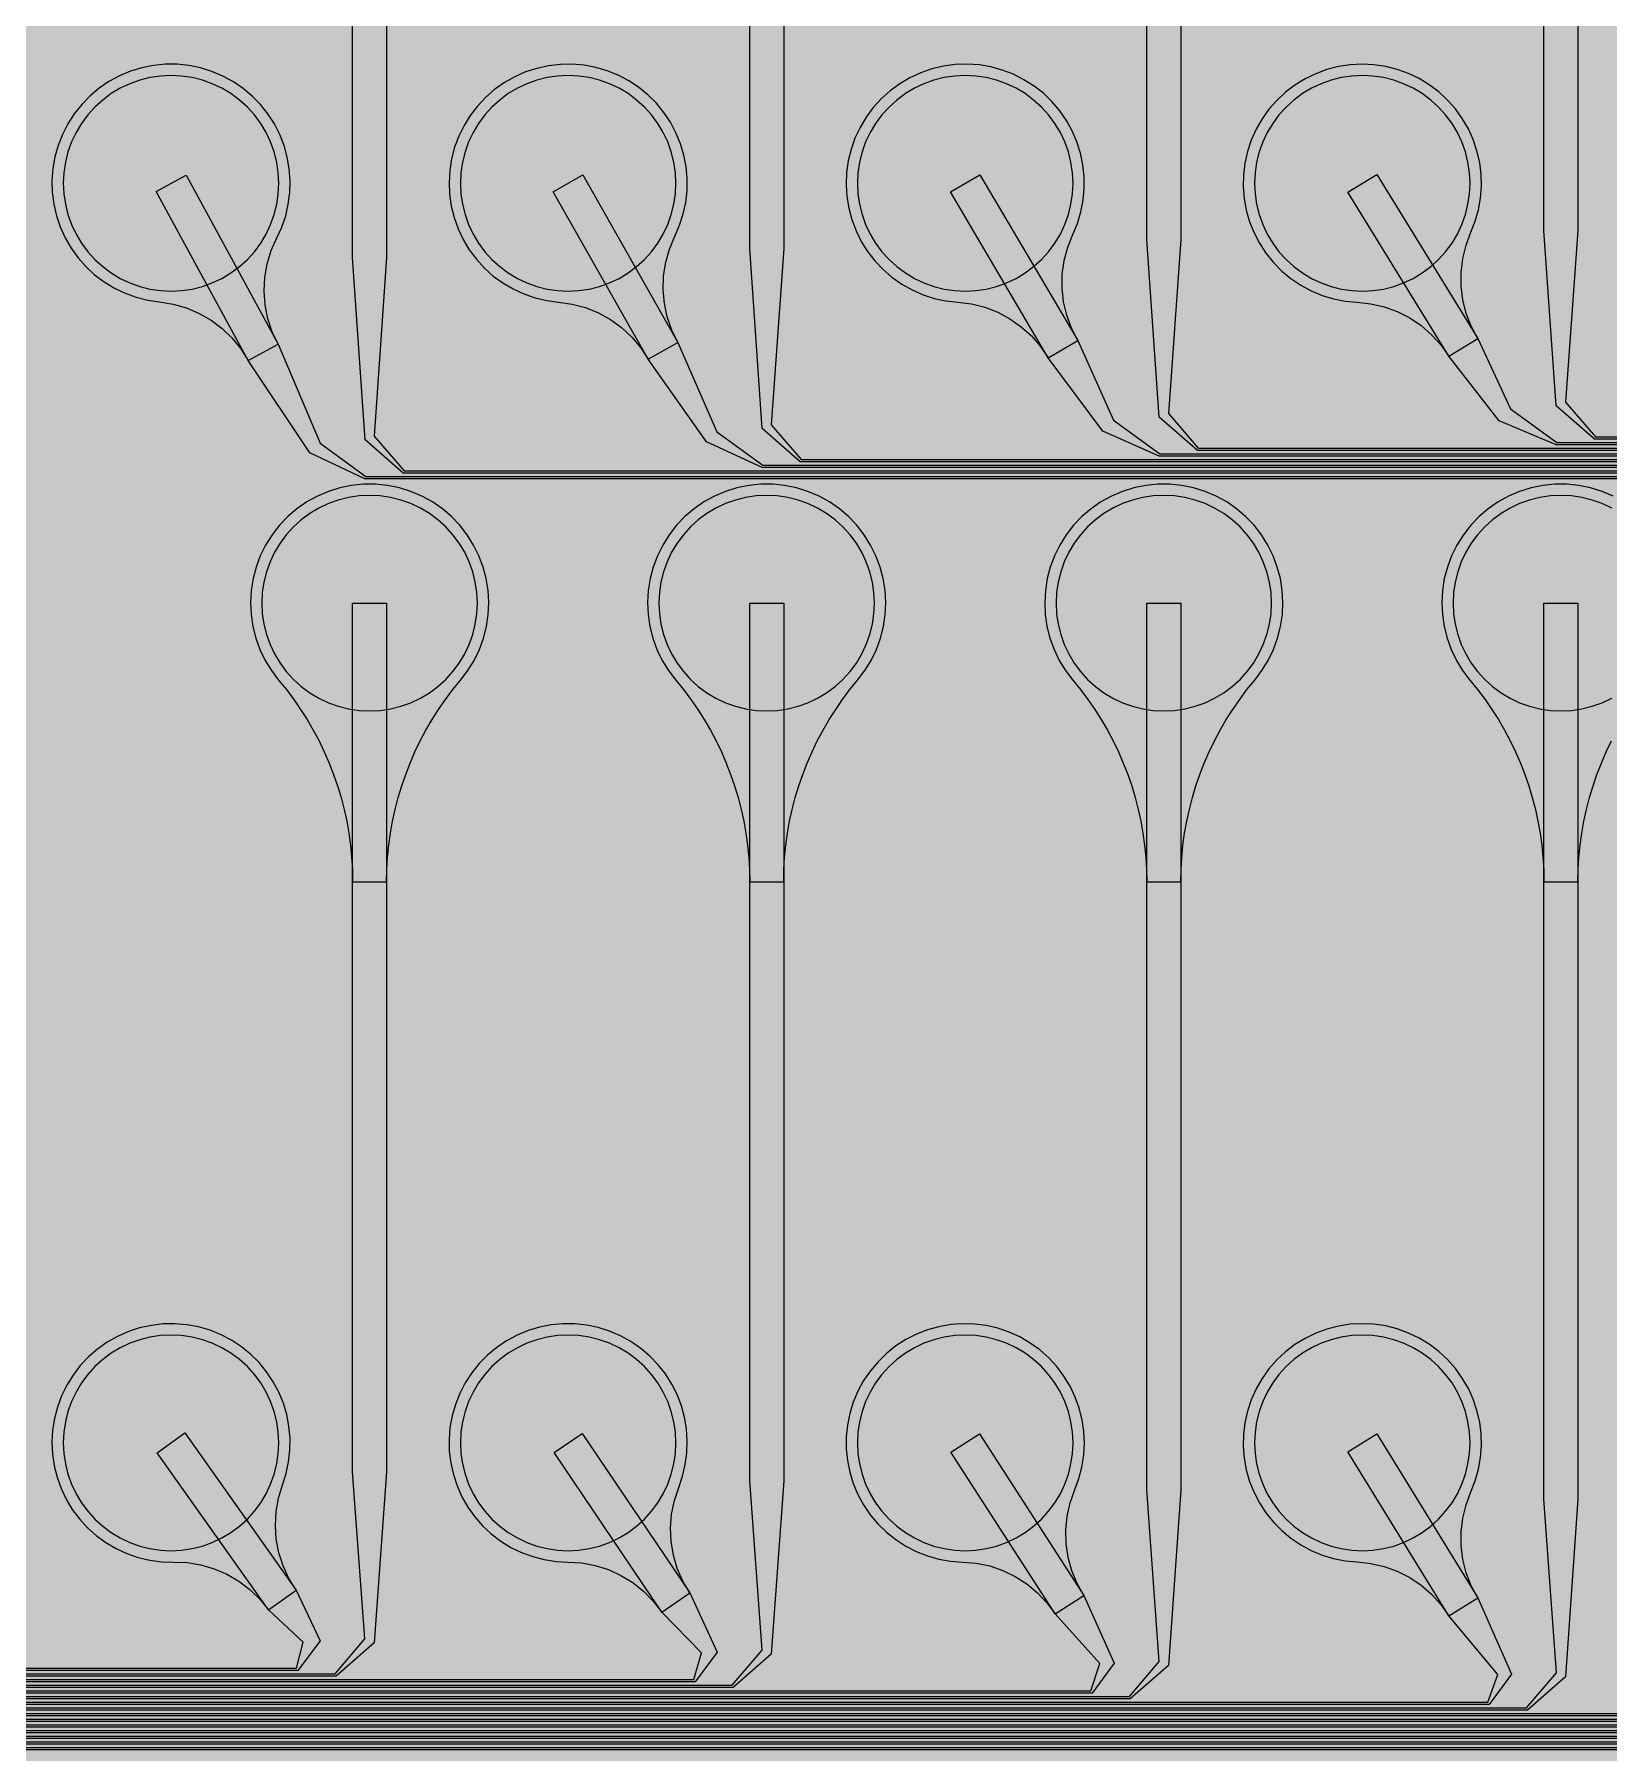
# Model space of a CAD drawing. Header units: metres. Extents: x -7220 to 10980, y -29667 to 1833.
# Drawn here: x 3447 to 4835, y -19165 to -17651 of the extents above; entities that cross this region are included whole.
import ezdxf

# ---------------------------------------------------------------- set-up
doc = ezdxf.new("R2010")
doc.units = ezdxf.units.M
for name, color, linetype in [('Metal1', 4, 'CONTINUOUS'), ('Polyimide', 7, 'CONTINUOUS'), ('Polyimide_Negative', 5, 'CONTINUOUS')]:
    doc.layers.add(name, color=color, linetype=linetype)

msp = doc.modelspace()

# ---------------------------------------------------------------- hatches: boundary and pattern name
at = {"layer": 'Polyimide'}
msp.add_hatch(color=7, dxfattribs=at).paths.add_polyline_path([(4099.4, -13861.6), (4142.6, -14152.8), (4214.2, -14438.4), (4313.4, -14715.5), (4439.2, -14981.7), (4590.6, -15234.2), (4766, -15470.7), (4963.7, -15688.8), (5181.8, -15886.5), (5418.3, -16061.9), (5670.8, -16213.3), (5936.9, -16339.1), (6214.1, -16438.3), (6499.7, -16509.9), (6790.9, -16553.1), (7085, -16567.5), (9980.4, -16567.5), (10058.8, -16571.4), (10136.4, -16582.9), (10212.6, -16601.9), (10286.5, -16628.4), (10357.5, -16662), (10424.8, -16702.3), (10487.9, -16749.1), (10546.1, -16801.8), (10598.8, -16860), (10645.6, -16923), (10685.9, -16990.4), (10719.5, -17061.4), (10745.9, -17135.3), (10765, -17211.4), (10776.5, -17289.1), (10780.4, -17367.5), (10780.4, -21957.3), (10741.6, -22012.9), (10706, -22070.6), (10673.6, -22130.1), (10644.5, -22191.4), (10618.9, -22254.2), (10596.8, -22318.2), (10578.3, -22383.5), (10563.4, -22449.6), (10552.2, -22516.5), (10544.7, -22583.8), (10541, -22651.5), (10541, -22719.3), (10544.7, -22787), (10552.2, -22854.4), (10563.4, -22921.2), (10578.3, -22987.4), (10596.8, -23052.6), (10618.9, -23116.7), (10644.5, -23179.5), (10673.6, -23240.7), (10706, -23300.3), (10741.6, -23357.9), (10780.4, -23413.5), (10780.4, -28667.5), (10776.5, -28745.9), (10765, -28823.6), (10745.9, -28899.7), (10719.5, -28973.6), (10685.9, -29044.6), (10645.6, -29112), (10598.8, -29175), (10546.1, -29233.2), (10487.9, -29285.9), (10424.8, -29332.7), (10357.5, -29373), (10286.5, -29406.6), (10212.6, -29433.1), (10136.4, -29452.1), (10058.8, -29463.6), (9980.4, -29467.5), (-6219.6, -29467.5), (-6298, -29463.6), (-6375.7, -29452.1), (-6451.9, -29433.1), (-6525.8, -29406.6), (-6596.7, -29373), (-6664.1, -29332.7), (-6727.1, -29285.9), (-6785.3, -29233.2), (-6838, -29175), (-6884.8, -29112), (-6925.2, -29044.6), (-6958.7, -28973.6), (-6985.2, -28899.7), (-7004.3, -28823.6), (-7015.8, -28745.9), (-7019.6, -28667.5), (-7019.6, -23426.3), (-6979.4, -23370.1), (-6942.3, -23311.6), (-6908.7, -23251.2), (-6878.5, -23189), (-6851.8, -23125.1), (-6828.8, -23059.9), (-6809.5, -22993.4), (-6794, -22926), (-6782.4, -22857.8), (-6774.6, -22789.1), (-6770.7, -22720), (-6770.7, -22650.8), (-6774.6, -22581.8), (-6782.4, -22513), (-6794, -22444.8), (-6809.5, -22377.4), (-6828.8, -22311), (-6851.8, -22245.7), (-6878.5, -22181.9), (-6908.7, -22119.7), (-6942.3, -22059.2), (-6979.4, -22000.8), (-7019.6, -21944.5), (-7019.6, -17367.5), (-7015.8, -17289.1), (-7004.3, -17211.4), (-6985.2, -17135.3), (-6958.7, -17061.4), (-6925.2, -16990.4), (-6884.8, -16923), (-6838, -16860), (-6785.3, -16801.8), (-6727.1, -16749.1), (-6664.1, -16702.3), (-6596.7, -16662), (-6525.8, -16628.4), (-6451.9, -16601.9), (-6375.7, -16582.9), (-6298, -16571.4), (-6219.6, -16567.5), (-3314, -16567.5), (-3019.9, -16553.1), (-2728.7, -16509.9), (-2443.1, -16438.3), (-2165.9, -16339.1), (-1899.8, -16213.3), (-1647.3, -16061.9), (-1410.8, -15886.5), (-1192.7, -15688.8), (-995, -15470.7), (-819.6, -15234.2), (-668.2, -14981.7), (-542.4, -14715.5), (-443.2, -14438.4), (-371.6, -14152.8), (-328.4, -13861.6), (-314, -13567.5), (-314, -13373.5), (-317.5, -13328.1), (-327.7, -13283.8), (-344.6, -13241.5), (-367.6, -13202.3), (-396.4, -13167), (-430.1, -13136.5), (-468, -13111.4), (-509.3, -13092.3), (-509.3, -13092.3), (-578.2, -13061.3), (-642.2, -13021.2), (-700.3, -12973), (-751.3, -12917.3), (-794.4, -12855.3), (-828.7, -12788.1), (-853.7, -12716.8), (-868.9, -12642.8), (-874, -12567.5), (-868.9, -12492.2), (-853.7, -12418.2), (-828.7, -12346.9), (-794.4, -12279.7), (-751.3, -12217.7), (-700.3, -12162), (-642.2, -12113.8), (-578.2, -12073.7), (-509.3, -12042.7), (-509.3, -12042.7), (-468, -12023.6), (-430.1, -11998.5), (-396.4, -11968), (-367.6, -11932.7), (-344.6, -11893.5), (-327.7, -11851.2), (-317.5, -11806.9), (-314, -11761.5), (-314, -11074.3), (-317.5, -11028.9), (-327.7, -10984.6), (-344.6, -10942.4), (-367.6, -10903.1), (-396.4, -10867.8), (-430.1, -10837.3), (-468, -10812.2), (-509.3, -10793.2), (-509.3, -10793.2), (-578.2, -10762.1), (-642.2, -10722.1), (-700.3, -10673.8), (-751.3, -10618.1), (-794.4, -10556.1), (-828.7, -10488.9), (-853.7, -10417.6), (-868.9, -10343.7), (-874, -10268.3), (-868.9, -10193), (-853.7, -10119), (-828.7, -10047.8), (-794.4, -9980.5), (-751.3, -9918.5), (-700.3, -9862.9), (-642.2, -9814.6), (-578.2, -9774.6), (-509.3, -9743.5), (-509.3, -9743.5), (-468, -9724.5), (-430.1, -9699.4), (-396.4, -9668.8), (-367.6, -9633.5), (-344.6, -9594.3), (-327.7, -9552), (-317.5, -9507.7), (-314, -9462.4), (-314, -8775.1), (-317.5, -8729.8), (-327.7, -8685.5), (-344.6, -8643.2), (-367.6, -8604), (-396.4, -8568.7), (-430.1, -8538.1), (-468, -8513), (-509.3, -8494), (-509.3, -8494), (-578.2, -8462.9), (-642.2, -8422.9), (-700.3, -8374.6), (-751.3, -8319), (-794.4, -8257), (-828.7, -8189.7), (-853.7, -8118.5), (-868.9, -8044.5), (-874, -7969.2), (-868.9, -7893.8), (-853.7, -7819.9), (-828.7, -7748.6), (-794.4, -7681.4), (-751.3, -7619.4), (-700.3, -7563.7), (-642.2, -7515.4), (-578.2, -7475.4), (-509.3, -7444.3), (-509.3, -7444.3), (-468, -7425.3), (-430.1, -7400.2), (-396.4, -7369.7), (-367.6, -7334.4), (-344.6, -7295.1), (-327.7, -7252.9), (-317.5, -7208.6), (-314, -7163.2), (-314, -6476), (-317.5, -6430.6), (-327.7, -6386.3), (-344.6, -6344), (-367.6, -6304.8), (-396.4, -6269.5), (-430.1, -6239), (-468, -6213.9), (-509.3, -6194.8), (-509.3, -6194.8), (-578.2, -6163.8), (-642.2, -6123.7), (-700.3, -6075.5), (-751.3, -6019.8), (-794.4, -5957.8), (-828.7, -5890.6), (-853.7, -5819.3), (-868.9, -5745.3), (-874, -5670), (-868.9, -5594.7), (-853.7, -5520.7), (-828.7, -5449.4), (-794.4, -5382.2), (-751.3, -5320.2), (-700.3, -5264.5), (-642.2, -5216.3), (-578.2, -5176.2), (-509.3, -5145.2), (-509.3, -5145.2), (-468, -5126.1), (-430.1, -5101), (-396.4, -5070.5), (-367.6, -5035.2), (-344.6, -4996), (-327.7, -4953.7), (-317.5, -4909.4), (-314, -4864), (-314, 380), (-314, 1532.5), (-269, 1532.5), (-268.8, 1525.6), (-268.1, 1518.8), (-267, 1512), (-265.4, 1505.3), (-263.4, 1498.7), (-261, 1492.3), (-258.2, 1486.1), (-254.9, 1480), (-251.3, 1474.2), (-247.3, 1468.6), (-242.9, 1463.3), (-238.2, 1458.3), (-233.2, 1453.6), (-227.9, 1449.2), (-222.3, 1445.2), (-216.5, 1441.6), (-210.4, 1438.3), (-204.2, 1435.5), (-197.8, 1433.1), (-191.2, 1431.1), (-184.5, 1429.5), (-177.7, 1428.4), (-170.9, 1427.7), (-164, 1427.5), (-157.1, 1427.7), (-150.3, 1428.4), (-143.5, 1429.5), (-136.8, 1431.1), (-130.2, 1433.1), (-123.8, 1435.5), (-117.6, 1438.3), (-111.5, 1441.6), (-105.7, 1445.2), (-100.1, 1449.2), (-94.8, 1453.6), (-89.8, 1458.3), (-85.1, 1463.3), (-80.7, 1468.6), (-76.7, 1474.2), (-73.1, 1480), (-69.8, 1486.1), (-67, 1492.3), (-64.6, 1498.7), (-62.6, 1505.3), (-61, 1512), (-59.9, 1518.8), (-59.2, 1525.6), (-59, 1532.5), (1786, 1532.5), (3835, 1532.5), (3835.2, 1539), (3835.9, 1545.6), (3836.9, 1552), (3838.4, 1558.4), (3840.3, 1564.6), (3842.6, 1570.8), (3845.3, 1576.7), (3848.4, 1582.5), (3851.9, 1588.1), (3855.7, 1593.4), (3859.8, 1598.4), (3864.3, 1603.2), (3869.1, 1607.7), (3874.1, 1611.8), (3879.4, 1615.6), (3885, 1619.1), (3890.8, 1622.2), (3896.7, 1624.9), (3902.9, 1627.2), (3909.1, 1629.1), (3915.5, 1630.6), (3921.9, 1631.6), (3928.5, 1632.3), (3935, 1632.5), (3941.5, 1632.3), (3948.1, 1631.6), (3954.5, 1630.6), (3960.9, 1629.1), (3967.1, 1627.2), (3973.3, 1624.9), (3979.2, 1622.2), (3985, 1619.1), (3990.6, 1615.6), (3995.9, 1611.8), (4000.9, 1607.7), (4005.7, 1603.2), (4010.2, 1598.4), (4014.3, 1593.4), (4018.1, 1588.1), (4021.6, 1582.5), (4024.7, 1576.7), (4027.4, 1570.8), (4029.7, 1564.6), (4031.6, 1558.4), (4033.1, 1552), (4034.1, 1545.6), (4034.8, 1539), (4035, 1532.5), (4085, 1532.5), (4085, 380), (4085, 330), (4085, -4864), (4088.5, -4909.4), (4098.7, -4953.7), (4115.6, -4996), (4138.6, -5035.2), (4167.4, -5070.5), (4201.1, -5101), (4239, -5126.1), (4280.3, -5145.2), (4280.3, -5145.2), (4349.2, -5176.2), (4413.2, -5216.3), (4471.3, -5264.5), (4522.3, -5320.2), (4565.4, -5382.2), (4599.7, -5449.4), (4624.7, -5520.7), (4639.9, -5594.7), (4645, -5670), (4639.9, -5745.3), (4624.7, -5819.3), (4599.7, -5890.6), (4565.4, -5957.8), (4522.3, -6019.8), (4471.3, -6075.5), (4413.2, -6123.7), (4349.2, -6163.8), (4280.3, -6194.8), (4239, -6213.9), (4201.1, -6239), (4167.4, -6269.5), (4138.6, -6304.8), (4115.6, -6344), (4098.7, -6386.3), (4088.5, -6430.6), (4085, -6476), (4085, -13567.5), (4099.4, -13861.6)])

# ---------------------------------------------------------------- linework, layer by layer
at = {"layer": 'Metal1'}
for points in [[(9341.9, -19226.6), (9341.9, -18067.4), (9312.5, -18038), (3772.5, -18038), (3738.9, -18008.6), (3727.9, -17848), (3727.9, -17042.5), (3757.9, -17042.5), (3757.9, -17848), (3746.8, -18005.4), (3773.3, -18036), (9313.3, -18036), (9343.9, -18066.6), (9343.9, -19227.4)], [(9351.9, -19236.6), (9351.9, -18057.4), (9322.5, -18028), (4122.5, -18028), (4088.9, -17998.6), (4077.9, -17840), (4077.9, -17042.5), (4107.9, -17042.5), (4107.9, -17840), (4096.9, -17995.4), (4123.3, -18026), (9323.3, -18026), (9353.9, -18056.6), (9353.9, -19237.4)], [(9361.9, -19246.6), (9361.9, -18047.4), (9332.5, -18018), (4472.5, -18018), (4438.9, -17988.7), (4427.9, -17832), (4427.9, -17042.5), (4457.9, -17042.5), (4457.9, -17832), (4446.9, -17985.3), (4473.3, -18016), (9333.3, -18016), (9363.9, -18046.6), (9363.9, -19247.4)], [(9371.9, -19256.6), (9371.9, -18037.4), (9342.5, -18008), (4822.5, -18008), (4788.8, -17978.7), (4777.9, -17824), (4777.9, -17042.5), (4807.9, -17042.5), (4807.9, -17824), (4796.9, -17975.3), (4823.3, -18006), (9343.3, -18006), (9373.9, -18036.6), (9373.9, -19257.4)], [(9336.9, -19221.6), (9336.9, -18072.4), (9307.5, -18043), (3738.8, -18043), (3690.3, -18019.9), (3635.8, -17938.7), (3554.7, -17789.7), (3581.1, -17775.3), (3662.2, -17924.4), (3699.2, -18011.4), (3739.4, -18041), (9308.3, -18041), (9338.9, -18071.6), (9338.9, -19222.4)], [(9346.9, -19231.6), (9346.9, -18062.4), (9317.5, -18033), (4088.8, -18033), (4039.7, -18010.4), (3988.4, -17937.6), (3904.8, -17789.9), (3930.9, -17775.1), (4014.5, -17922.8), (4048.9, -18001.4), (4089.4, -18031), (9318.3, -18031), (9348.9, -18061.6), (9348.9, -19232.4)], [(9356.9, -19241.6), (9356.9, -18052.4), (9327.5, -18023), (4438.8, -18023), (4389.1, -18001), (4341.1, -17936.3), (4255, -17790.1), (4280.8, -17774.9), (4367, -17921.1), (4398.6, -17991.3), (4439.4, -18021), (9328.3, -18021), (9358.9, -18051.6), (9358.9, -19242.4)], [(9366.9, -19251.6), (9366.9, -18042.4), (9337.5, -18013), (4788.8, -18013), (4738.4, -17991.7), (4694, -17934.9), (4605.1, -17790.4), (4630.7, -17774.6), (4719.6, -17919.2), (4748.4, -17981.2), (4789.3, -18011), (9338.3, -18011), (9368.9, -18041.6), (9368.9, -19252.4)], [(4839, -18058.2), (4829.2, -18054), (4819.1, -18050.8), (4808.7, -18048.7), (4798.2, -18047.6), (4787.6, -18047.6), (4777, -18048.7), (4766.6, -18050.8), (4756.5, -18054), (4746.8, -18058.2), (4737.5, -18063.3), (4728.8, -18069.3), (4720.7, -18076.2), (4713.4, -18083.9), (4706.9, -18092.3), (4701.2, -18101.3), (4696.5, -18110.8), (4692.8, -18120.7), (4690.1, -18130.9), (4688.5, -18141.4), (4687.9, -18152), (4688.4, -18162.6), (4689.9, -18173.1), (4692.5, -18183.4), (4696.1, -18193.3), (4700.8, -18202.9), (4706.3, -18211.9), (4712.7, -18220.4), (4719.5, -18228.7), (4726, -18237.3), (4732.1, -18246.1), (4737.8, -18255.1), (4743.2, -18264.4), (4748.3, -18273.9), (4752.9, -18283.6), (4757.2, -18293.4), (4761.1, -18303.4), (4764.6, -18313.6), (4767.7, -18323.9), (4770.4, -18334.2), (4772.7, -18344.7), (4774.5, -18355.3), (4776, -18365.9), (4777, -18376.6), (4777.7, -18387.3), (4777.9, -18398.1), (4807.9, -18398.1), (4807.9, -18398.1), (4808.1, -18387.3), (4808.7, -18376.6), (4809.8, -18365.9), (4811.2, -18355.3), (4813.1, -18344.7), (4815.4, -18334.2), (4818.1, -18323.9), (4821.2, -18313.6), (4824.7, -18303.4), (4828.6, -18293.4), (4832.8, -18283.6), (4837.5, -18273.9)], [(3123.3, -19156), (5812.5, -19156), (5839, -19125.4), (5827.9, -18966), (5827.9, -18152.5), (5857.9, -18152.5), (5857.9, -18966), (5846.8, -19128.6), (5813.3, -19158), (3122.5, -19158)], [(3133.3, -19146), (5462.5, -19146), (5488.9, -19115.4), (5477.9, -18958), (5477.9, -18152.5), (5507.9, -18152.5), (5507.9, -18958), (5496.8, -19118.6), (5463.3, -19148), (3132.5, -19148)], [(3143.3, -19136), (5112.5, -19136), (5138.9, -19105.4), (5127.9, -18950), (5127.9, -18152.5), (5157.9, -18152.5), (5157.9, -18950), (5146.9, -19108.6), (5113.3, -19138), (3142.5, -19138)], [(3153.3, -19126), (4762.5, -19126), (4788.9, -19095.3), (4777.9, -18942), (4777.9, -18152.5), (4807.9, -18152.5), (4807.9, -18942), (4796.9, -19098.7), (4763.3, -19128), (3152.5, -19128)], [(3163.3, -19116), (4412.5, -19116), (4438.8, -19085.3), (4427.9, -18934), (4427.9, -18152.5), (4457.9, -18152.5), (4457.9, -18934), (4446.9, -19088.7), (4413.3, -19118), (3162.5, -19118)], [(3173.3, -19106), (4062.5, -19106), (4088.8, -19075.3), (4077.9, -18926), (4077.9, -18152.5), (4107.9, -18152.5), (4107.9, -18926), (4096.9, -19078.7), (4063.3, -19108), (3172.5, -19108)], [(3183.3, -19096), (3712.5, -19096), (3738.8, -19065.3), (3727.9, -18918), (3727.9, -18152.5), (3757.9, -18152.5), (3757.9, -18918), (3747, -19068.7), (3713.3, -19098), (3182.5, -19098)], [(3118.3, -19161), (6128.5, -19161), (6140.3, -19135.3), (6083.4, -19049.8), (6004.6, -18899.5), (6031.2, -18885.5), (6109.9, -19035.9), (6150, -19135.6), (6129.7, -19163), (3117.5, -19163)], [(3128.3, -19151), (5778.5, -19151), (5789.7, -19125.6), (5735.8, -19048.7), (5654.7, -18899.7), (5681.1, -18885.3), (5762.2, -19034.4), (5799.8, -19125.7), (5779.7, -19153), (3127.5, -19153)], [(3138.3, -19141), (5428.5, -19141), (5439, -19115.9), (5388.4, -19047.6), (5304.8, -18899.9), (5330.9, -18885.1), (5414.5, -19032.8), (5449.6, -19115.9), (5429.7, -19143), (3137.5, -19143)], [(3148.3, -19131), (5078.5, -19131), (5088.2, -19106.2), (5041.1, -19046.3), (4955, -18900.1), (4980.8, -18884.9), (5067, -19031.1), (5099.5, -19106.1), (5079.7, -19133), (3147.5, -19133)], [(3158.3, -19121), (4728.5, -19121), (4737.4, -19096.6), (4694, -19044.9), (4605.1, -18900.4), (4630.7, -18884.6), (4719.6, -19029.2), (4749.3, -19096.3), (4729.7, -19123), (3157.5, -19123)], [(3168.3, -19111), (4378.5, -19111), (4386.5, -19087), (4347.1, -19043.3), (4255.3, -18900.6), (4280.5, -18884.4), (4372.3, -19027.1), (4399.2, -19086.5), (4379.7, -19113), (3167.5, -19113)], [(3178.3, -19101), (4028.5, -19101), (4035.5, -19077.5), (4000.3, -19041.6), (3905.4, -18900.9), (3930.3, -18884.1), (4025.2, -19024.8), (4049.2, -19076.8), (4029.7, -19103), (3177.5, -19103)], [(3188.3, -19091), (3678.5, -19091), (3684.4, -19068), (3653.7, -19039.7), (3555.6, -18901.2), (3580.1, -18883.8), (3678.2, -19022.4), (3699.2, -19067), (3679.7, -19093), (3187.5, -19093)]]:
    msp.add_lwpolyline(points, dxfattribs=at)
for points in [[(3662.2, -17924.4), (3657, -17913.4), (3653.2, -17901.8), (3650.9, -17889.8), (3650, -17877.7), (3650.6, -17865.5), (3652.7, -17853.5), (3656.2, -17841.8), (3661.2, -17830.7), (3665.5, -17821.2), (3668.9, -17811.2), (3671.2, -17801), (3672.6, -17790.6), (3672.8, -17780.2), (3672.1, -17769.7), (3670.3, -17759.4), (3667.5, -17749.3), (3663.7, -17739.5), (3658.9, -17730.2), (3653.2, -17721.4), (3646.7, -17713.2), (3639.4, -17705.7), (3631.4, -17698.9), (3622.8, -17693), (3613.6, -17688), (3603.9, -17683.9), (3593.9, -17680.8), (3583.6, -17678.7), (3573.2, -17677.6), (3562.7, -17677.6), (3552.3, -17678.7), (3542, -17680.7), (3532, -17683.8), (3522.4, -17687.9), (3513.1, -17692.9), (3504.5, -17698.8), (3496.5, -17705.5), (3489.1, -17713), (3482.6, -17721.2), (3476.9, -17730), (3472.1, -17739.4), (3468.3, -17749.1), (3465.5, -17759.2), (3463.7, -17769.5), (3462.9, -17780), (3463.2, -17790.4), (3464.5, -17800.8), (3466.8, -17811.1), (3470.2, -17821), (3474.5, -17830.5), (3479.8, -17839.6), (3485.9, -17848.1), (3492.8, -17855.9), (3500.5, -17863.1), (3508.9, -17869.4), (3517.9, -17874.8), (3527.3, -17879.3), (3537.2, -17882.9), (3547.3, -17885.5), (3557.7, -17887), (3569.7, -17888.9), (3581.4, -17892.3), (3592.6, -17897.1), (3603.2, -17903.2), (3612.9, -17910.5), (3621.7, -17918.9), (3629.4, -17928.4), (3635.8, -17938.7), (3662.2, -17924.4)], [(4014.5, -17922.8), (4009.2, -17911.9), (4005.2, -17900.3), (4002.7, -17888.4), (4001.6, -17876.3), (4002, -17864.1), (4003.9, -17852.1), (4007.2, -17840.4), (4012, -17829.1), (4016.1, -17819.5), (4019.3, -17809.5), (4021.5, -17799.3), (4022.7, -17788.9), (4022.8, -17778.4), (4021.9, -17768), (4019.9, -17757.7), (4016.9, -17747.6), (4012.9, -17737.9), (4008, -17728.7), (4002.2, -17720), (3995.6, -17711.9), (3988.1, -17704.5), (3980, -17697.9), (3971.3, -17692.1), (3962, -17687.2), (3952.3, -17683.3), (3942.2, -17680.4), (3931.9, -17678.4), (3921.5, -17677.6), (3911, -17677.7), (3900.6, -17678.9), (3890.3, -17681.2), (3880.4, -17684.4), (3870.8, -17688.7), (3861.7, -17693.8), (3853.1, -17699.9), (3845.2, -17706.7), (3838, -17714.4), (3831.6, -17722.7), (3826.1, -17731.6), (3821.4, -17741), (3817.8, -17750.8), (3815.1, -17760.9), (3813.5, -17771.3), (3812.9, -17781.7), (3813.3, -17792.2), (3814.8, -17802.6), (3817.3, -17812.7), (3820.8, -17822.6), (3825.3, -17832.1), (3830.7, -17841.1), (3837, -17849.5), (3844.1, -17857.2), (3851.9, -17864.2), (3860.4, -17870.3), (3869.4, -17875.6), (3878.9, -17880), (3888.8, -17883.4), (3899, -17885.8), (3909.4, -17887.2), (3921.5, -17888.9), (3933.3, -17892), (3944.5, -17896.6), (3955.2, -17902.5), (3965, -17909.7), (3973.9, -17918), (3981.8, -17927.4), (3988.4, -17937.6), (4014.5, -17922.8)], [(4367, -17921.1), (4361.5, -17910.2), (4357.3, -17898.8), (4354.5, -17886.9), (4353.2, -17874.8), (4353.4, -17862.6), (4355.1, -17850.5), (4358.2, -17838.8), (4362.8, -17827.5), (4366.8, -17817.8), (4369.8, -17807.7), (4371.8, -17797.5), (4372.8, -17787), (4372.7, -17776.5), (4371.6, -17766.1), (4369.4, -17755.9), (4366.3, -17745.9), (4362.1, -17736.3), (4357.1, -17727.1), (4351.1, -17718.5), (4344.3, -17710.5), (4336.7, -17703.2), (4328.5, -17696.8), (4319.6, -17691.2), (4310.3, -17686.4), (4300.5, -17682.7), (4290.4, -17679.9), (4280.1, -17678.2), (4269.6, -17677.5), (4259.1, -17677.9), (4248.7, -17679.3), (4238.5, -17681.7), (4228.6, -17685.1), (4219.1, -17689.5), (4210.1, -17694.8), (4201.6, -17701), (4193.9, -17708), (4186.8, -17715.8), (4180.6, -17724.2), (4175.2, -17733.2), (4170.7, -17742.7), (4167.2, -17752.6), (4164.8, -17762.7), (4163.3, -17773.1), (4162.9, -17783.6), (4163.5, -17794), (4165.2, -17804.4), (4167.9, -17814.5), (4171.6, -17824.3), (4176.2, -17833.7), (4181.8, -17842.6), (4188.2, -17850.9), (4195.4, -17858.5), (4203.3, -17865.3), (4211.9, -17871.3), (4221.1, -17876.5), (4230.7, -17880.7), (4240.6, -17883.9), (4250.9, -17886.1), (4261.3, -17887.3), (4273.4, -17888.8), (4285.2, -17891.8), (4296.6, -17896.1), (4307.3, -17901.9), (4317.3, -17908.9), (4326.3, -17917), (4334.3, -17926.2), (4341.1, -17936.3), (4367, -17921.1)], [(4719.6, -17919.2), (4713.8, -17908.4), (4709.5, -17897.1), (4706.5, -17885.3), (4705, -17873.2), (4704.9, -17861), (4706.4, -17848.9), (4709.3, -17837.1), (4713.6, -17825.7), (4717.4, -17815.9), (4720.3, -17805.8), (4722.1, -17795.5), (4722.8, -17785), (4722.6, -17774.6), (4721.3, -17764.2), (4718.9, -17754), (4715.6, -17744), (4711.3, -17734.5), (4706, -17725.4), (4699.9, -17716.9), (4692.9, -17709.1), (4685.2, -17702), (4676.9, -17695.6), (4667.9, -17690.2), (4658.5, -17685.7), (4648.6, -17682.1), (4638.5, -17679.5), (4628.1, -17678), (4617.6, -17677.5), (4607.2, -17678), (4596.8, -17679.6), (4586.6, -17682.3), (4576.8, -17685.9), (4567.4, -17690.4), (4558.5, -17695.9), (4550.1, -17702.3), (4542.5, -17709.4), (4535.6, -17717.3), (4529.5, -17725.8), (4524.3, -17734.9), (4520, -17744.5), (4516.7, -17754.5), (4514.4, -17764.7), (4513.1, -17775.1), (4512.9, -17785.6), (4513.7, -17796), (4515.6, -17806.3), (4518.5, -17816.4), (4522.4, -17826.1), (4527.2, -17835.4), (4532.9, -17844.2), (4539.5, -17852.4), (4546.9, -17859.8), (4554.9, -17866.5), (4563.6, -17872.4), (4572.8, -17877.3), (4582.5, -17881.4), (4592.5, -17884.4), (4602.8, -17886.4), (4613.3, -17887.4), (4625.4, -17888.7), (4637.2, -17891.4), (4648.7, -17895.6), (4659.6, -17901.1), (4669.7, -17907.9), (4678.9, -17915.9), (4687, -17924.9), (4694, -17934.9), (4719.6, -17919.2)], [(3757.9, -18398.1), (3758.1, -18387.3), (3758.7, -18376.6), (3759.8, -18365.9), (3761.2, -18355.3), (3763.1, -18344.7), (3765.4, -18334.2), (3768.1, -18323.9), (3771.2, -18313.6), (3774.7, -18303.4), (3778.6, -18293.4), (3782.8, -18283.6), (3787.5, -18273.9), (3792.5, -18264.4), (3797.9, -18255.1), (3803.7, -18246.1), (3809.8, -18237.3), (3816.2, -18228.7), (3823, -18220.4), (3829.4, -18211.9), (3835, -18202.9), (3839.6, -18193.3), (3843.2, -18183.4), (3845.8, -18173.1), (3847.4, -18162.6), (3847.9, -18152), (3847.3, -18141.4), (3845.6, -18130.9), (3842.9, -18120.7), (3839.2, -18110.8), (3834.5, -18101.3), (3828.9, -18092.3), (3822.4, -18083.9), (3815, -18076.2), (3807, -18069.3), (3798.3, -18063.3), (3789, -18058.2), (3779.2, -18054), (3769.1, -18050.8), (3758.7, -18048.7), (3748.2, -18047.6), (3737.6, -18047.6), (3727, -18048.7), (3716.6, -18050.8), (3706.5, -18054), (3696.8, -18058.2), (3687.5, -18063.3), (3678.8, -18069.3), (3670.7, -18076.2), (3663.4, -18083.9), (3656.9, -18092.3), (3651.2, -18101.3), (3646.5, -18110.8), (3642.8, -18120.7), (3640.1, -18130.9), (3638.5, -18141.4), (3637.9, -18152), (3638.4, -18162.6), (3639.9, -18173.1), (3642.5, -18183.4), (3646.1, -18193.3), (3650.8, -18202.9), (3656.3, -18211.9), (3662.7, -18220.4), (3669.5, -18228.7), (3676, -18237.3), (3682.1, -18246.1), (3687.8, -18255.1), (3693.2, -18264.4), (3698.3, -18273.9), (3702.9, -18283.6), (3707.2, -18293.4), (3711.1, -18303.4), (3714.6, -18313.6), (3717.7, -18323.9), (3720.4, -18334.2), (3722.7, -18344.7), (3724.5, -18355.3), (3726, -18365.9), (3727, -18376.6), (3727.7, -18387.3), (3727.9, -18398.1), (3757.9, -18398.1)], [(4107.9, -18398.1), (4108.1, -18387.3), (4108.7, -18376.6), (4109.8, -18365.9), (4111.2, -18355.3), (4113.1, -18344.7), (4115.4, -18334.2), (4118.1, -18323.9), (4121.2, -18313.6), (4124.7, -18303.4), (4128.6, -18293.4), (4132.8, -18283.6), (4137.5, -18273.9), (4142.5, -18264.4), (4147.9, -18255.1), (4153.7, -18246.1), (4159.8, -18237.3), (4166.2, -18228.7), (4173, -18220.4), (4179.4, -18211.9), (4185, -18202.9), (4189.6, -18193.3), (4193.2, -18183.4), (4195.8, -18173.1), (4197.4, -18162.6), (4197.9, -18152), (4197.3, -18141.4), (4195.6, -18130.9), (4192.9, -18120.7), (4189.2, -18110.8), (4184.5, -18101.3), (4178.9, -18092.3), (4172.4, -18083.9), (4165, -18076.2), (4157, -18069.3), (4148.3, -18063.3), (4139, -18058.2), (4129.2, -18054), (4119.1, -18050.8), (4108.7, -18048.7), (4098.2, -18047.6), (4087.6, -18047.6), (4077, -18048.7), (4066.6, -18050.8), (4056.5, -18054), (4046.8, -18058.2), (4037.5, -18063.3), (4028.8, -18069.3), (4020.7, -18076.2), (4013.4, -18083.9), (4006.9, -18092.3), (4001.2, -18101.3), (3996.5, -18110.8), (3992.8, -18120.7), (3990.1, -18130.9), (3988.5, -18141.4), (3987.9, -18152), (3988.4, -18162.6), (3989.9, -18173.1), (3992.5, -18183.4), (3996.1, -18193.3), (4000.8, -18202.9), (4006.3, -18211.9), (4012.7, -18220.4), (4019.5, -18228.7), (4026, -18237.3), (4032.1, -18246.1), (4037.8, -18255.1), (4043.2, -18264.4), (4048.3, -18273.9), (4052.9, -18283.6), (4057.2, -18293.4), (4061.1, -18303.4), (4064.6, -18313.6), (4067.7, -18323.9), (4070.4, -18334.2), (4072.7, -18344.7), (4074.5, -18355.3), (4076, -18365.9), (4077, -18376.6), (4077.7, -18387.3), (4077.9, -18398.1), (4107.9, -18398.1)], [(4457.9, -18398.1), (4458.1, -18387.3), (4458.7, -18376.6), (4459.8, -18365.9), (4461.2, -18355.3), (4463.1, -18344.7), (4465.4, -18334.2), (4468.1, -18323.9), (4471.2, -18313.6), (4474.7, -18303.4), (4478.6, -18293.4), (4482.8, -18283.6), (4487.5, -18273.9), (4492.5, -18264.4), (4497.9, -18255.1), (4503.7, -18246.1), (4509.8, -18237.3), (4516.2, -18228.7), (4523, -18220.4), (4529.4, -18211.9), (4535, -18202.9), (4539.6, -18193.3), (4543.2, -18183.4), (4545.8, -18173.1), (4547.4, -18162.6), (4547.9, -18152), (4547.3, -18141.4), (4545.6, -18130.9), (4542.9, -18120.7), (4539.2, -18110.8), (4534.5, -18101.3), (4528.9, -18092.3), (4522.4, -18083.9), (4515, -18076.2), (4507, -18069.3), (4498.3, -18063.3), (4489, -18058.2), (4479.2, -18054), (4469.1, -18050.8), (4458.7, -18048.7), (4448.2, -18047.6), (4437.6, -18047.6), (4427, -18048.7), (4416.6, -18050.8), (4406.5, -18054), (4396.8, -18058.2), (4387.5, -18063.3), (4378.8, -18069.3), (4370.7, -18076.2), (4363.4, -18083.9), (4356.9, -18092.3), (4351.2, -18101.3), (4346.5, -18110.8), (4342.8, -18120.7), (4340.1, -18130.9), (4338.5, -18141.4), (4337.9, -18152), (4338.4, -18162.6), (4339.9, -18173.1), (4342.5, -18183.4), (4346.1, -18193.3), (4350.8, -18202.9), (4356.3, -18211.9), (4362.7, -18220.4), (4369.5, -18228.7), (4376, -18237.3), (4382.1, -18246.1), (4387.8, -18255.1), (4393.2, -18264.4), (4398.3, -18273.9), (4402.9, -18283.6), (4407.2, -18293.4), (4411.1, -18303.4), (4414.6, -18313.6), (4417.7, -18323.9), (4420.4, -18334.2), (4422.7, -18344.7), (4424.5, -18355.3), (4426, -18365.9), (4427, -18376.6), (4427.7, -18387.3), (4427.9, -18398.1), (4457.9, -18398.1)], [(3678.2, -19022.4), (3671.7, -19012), (3666.6, -19000.9), (3662.9, -18989.3), (3660.6, -18977.4), (3659.8, -18965.2), (3660.5, -18953.1), (3662.6, -18941.1), (3666.2, -18929.4), (3669.4, -18919.4), (3671.5, -18909.2), (3672.7, -18898.8), (3672.8, -18888.3), (3671.8, -18877.9), (3669.9, -18867.6), (3666.9, -18857.5), (3662.9, -18847.8), (3658, -18838.6), (3652.1, -18829.9), (3645.5, -18821.8), (3638, -18814.4), (3629.9, -18807.8), (3621.2, -18802), (3611.9, -18797.2), (3602.2, -18793.3), (3592.1, -18790.3), (3581.8, -18788.4), (3571.3, -18787.6), (3560.9, -18787.7), (3550.5, -18789), (3540.2, -18791.2), (3530.3, -18794.5), (3520.7, -18798.7), (3511.6, -18803.9), (3503, -18809.9), (3495.1, -18816.8), (3487.9, -18824.4), (3481.5, -18832.7), (3476, -18841.7), (3471.4, -18851.1), (3467.7, -18860.9), (3465.1, -18871), (3463.5, -18881.4), (3462.9, -18891.8), (3463.3, -18902.3), (3464.8, -18912.7), (3467.4, -18922.8), (3470.9, -18932.7), (3475.4, -18942.2), (3480.8, -18951.2), (3487.1, -18959.5), (3494.2, -18967.3), (3502, -18974.2), (3510.4, -18980.4), (3519.5, -18985.7), (3529, -18990), (3538.9, -18993.4), (3549.2, -18995.8), (3559.5, -18997.2), (3570, -18997.5), (3582.2, -18998), (3594.2, -18999.9), (3605.9, -19003.4), (3617.1, -19008.2), (3627.6, -19014.3), (3637.3, -19021.7), (3646, -19030.2), (3653.7, -19039.7), (3678.2, -19022.4)], [(4025.2, -19024.8), (4019, -19014.3), (4014.1, -19003.2), (4010.7, -18991.5), (4008.6, -18979.5), (4008.1, -18967.3), (4009, -18955.2), (4011.5, -18943.2), (4015.3, -18931.7), (4018.7, -18921.7), (4021.1, -18911.6), (4022.5, -18901.2), (4022.9, -18890.7), (4022.2, -18880.2), (4020.4, -18869.9), (4017.7, -18859.8), (4013.9, -18850), (4009.2, -18840.7), (4003.6, -18831.8), (3997.1, -18823.6), (3989.8, -18816), (3981.8, -18809.2), (3973.2, -18803.3), (3964, -18798.2), (3954.4, -18794.1), (3944.4, -18790.9), (3934.2, -18788.8), (3923.7, -18787.7), (3913.3, -18787.6), (3902.8, -18788.6), (3892.5, -18790.6), (3882.5, -18793.6), (3872.8, -18797.7), (3863.6, -18802.6), (3854.9, -18808.5), (3846.9, -18815.2), (3839.5, -18822.6), (3832.9, -18830.8), (3827.2, -18839.6), (3822.4, -18848.9), (3818.5, -18858.6), (3815.6, -18868.7), (3813.7, -18879), (3812.9, -18889.4), (3813.1, -18899.9), (3814.4, -18910.3), (3816.7, -18920.5), (3820, -18930.5), (3824.3, -18940.1), (3829.5, -18949.2), (3835.6, -18957.7), (3842.5, -18965.6), (3850.1, -18972.7), (3858.5, -18979.1), (3867.4, -18984.6), (3876.8, -18989.1), (3886.6, -18992.7), (3896.8, -18995.4), (3907.2, -18997), (3917.6, -18997.5), (3929.8, -18998.3), (3941.7, -19000.5), (3953.4, -19004.2), (3964.4, -19009.3), (3974.8, -19015.6), (3984.3, -19023.2), (3992.9, -19031.9), (4000.3, -19041.6), (4025.2, -19024.8)], [(4372.3, -19027.1), (4366.4, -19016.5), (4361.7, -19005.2), (4358.5, -18993.5), (4356.8, -18981.4), (4356.5, -18969.2), (4357.7, -18957.1), (4360.3, -18945.2), (4364.4, -18933.7), (4368.1, -18923.9), (4370.7, -18913.8), (4372.3, -18903.4), (4372.9, -18892.9), (4372.4, -18882.5), (4370.9, -18872.1), (4368.3, -18861.9), (4364.8, -18852.1), (4360.3, -18842.6), (4354.8, -18833.7), (4348.5, -18825.3), (4341.4, -18817.6), (4333.6, -18810.6), (4325.1, -18804.5), (4316.1, -18799.2), (4306.5, -18794.9), (4296.6, -18791.5), (4286.4, -18789.1), (4276, -18787.8), (4265.5, -18787.5), (4255.1, -18788.3), (4244.7, -18790.1), (4234.6, -18792.9), (4224.9, -18796.7), (4215.5, -18801.5), (4206.7, -18807.1), (4198.5, -18813.7), (4191, -18821), (4184.3, -18829), (4178.3, -18837.6), (4173.3, -18846.8), (4169.2, -18856.5), (4166.1, -18866.5), (4164.1, -18876.8), (4163, -18887.2), (4163, -18897.7), (4164, -18908.1), (4166.1, -18918.4), (4169.2, -18928.4), (4173.3, -18938), (4178.3, -18947.2), (4184.2, -18955.9), (4190.9, -18963.9), (4198.4, -18971.2), (4206.6, -18977.8), (4215.4, -18983.5), (4224.7, -18988.2), (4234.5, -18992.1), (4244.6, -18994.9), (4254.9, -18996.7), (4265.4, -18997.5), (4277.5, -18998.5), (4289.4, -19001), (4301, -19004.9), (4311.9, -19010.2), (4322.2, -19016.8), (4331.5, -19024.6), (4339.9, -19033.5), (4347.1, -19043.3), (4372.3, -19027.1)], [(4719.6, -19029.2), (4713.8, -19018.4), (4709.5, -19007.1), (4706.5, -18995.3), (4705, -18983.2), (4704.9, -18971), (4706.4, -18958.9), (4709.3, -18947.1), (4713.6, -18935.7), (4717.4, -18925.9), (4720.3, -18915.8), (4722.1, -18905.5), (4722.8, -18895), (4722.6, -18884.6), (4721.3, -18874.2), (4718.9, -18864), (4715.6, -18854), (4711.3, -18844.5), (4706, -18835.4), (4699.9, -18826.9), (4692.9, -18819.1), (4685.2, -18812), (4676.9, -18805.6), (4667.9, -18800.2), (4658.5, -18795.7), (4648.6, -18792.1), (4638.5, -18789.5), (4628.1, -18788), (4617.6, -18787.5), (4607.2, -18788), (4596.8, -18789.6), (4586.6, -18792.3), (4576.8, -18795.9), (4567.4, -18800.4), (4558.5, -18805.9), (4550.1, -18812.3), (4542.5, -18819.4), (4535.6, -18827.3), (4529.5, -18835.8), (4524.3, -18844.9), (4520, -18854.5), (4516.7, -18864.5), (4514.4, -18874.7), (4513.1, -18885.1), (4512.9, -18895.6), (4513.7, -18906), (4515.6, -18916.3), (4518.5, -18926.4), (4522.4, -18936.1), (4527.2, -18945.4), (4532.9, -18954.2), (4539.5, -18962.4), (4546.9, -18969.8), (4554.9, -18976.5), (4563.6, -18982.4), (4572.8, -18987.3), (4582.5, -18991.4), (4592.5, -18994.4), (4602.8, -18996.4), (4613.3, -18997.4), (4625.4, -18998.7), (4637.2, -19001.4), (4648.7, -19005.6), (4659.6, -19011.1), (4669.7, -19017.9), (4678.9, -19025.9), (4687, -19034.9), (4694, -19044.9), (4719.6, -19029.2)]]:
    msp.add_lwpolyline(points, close=True, dxfattribs=at)
at = {"layer": 'Polyimide_Negative'}
for points in [[(3662.9, -17782.5), (3662.4, -17773.2), (3661, -17764), (3658.8, -17754.9), (3655.6, -17746.1), (3651.7, -17737.7), (3646.9, -17729.7), (3641.3, -17722.2), (3635.1, -17715.3), (3628.1, -17709.1), (3620.7, -17703.5), (3612.7, -17698.7), (3604.2, -17694.7), (3595.5, -17691.6), (3586.4, -17689.3), (3577.2, -17688), (3567.9, -17687.5), (3558.6, -17688), (3549.3, -17689.3), (3540.3, -17691.6), (3531.5, -17694.7), (3523.1, -17698.7), (3515.1, -17703.5), (3507.6, -17709.1), (3500.7, -17715.3), (3494.4, -17722.2), (3488.9, -17729.7), (3484.1, -17737.7), (3480.1, -17746.1), (3477, -17754.9), (3474.7, -17764), (3473.3, -17773.2), (3472.9, -17782.5), (3473.3, -17791.8), (3474.7, -17801), (3477, -17810.1), (3480.1, -17818.9), (3484.1, -17827.3), (3488.9, -17835.3), (3494.4, -17842.8), (3500.7, -17849.7), (3507.6, -17855.9), (3515.1, -17861.5), (3523.1, -17866.3), (3531.5, -17870.3), (3540.3, -17873.4), (3549.3, -17875.7), (3558.6, -17877), (3567.9, -17877.5), (3577.2, -17877), (3586.4, -17875.7), (3595.5, -17873.4), (3604.2, -17870.3), (3612.7, -17866.3), (3620.7, -17861.5), (3628.1, -17855.9), (3635.1, -17849.7), (3641.3, -17842.8), (3646.9, -17835.3), (3651.7, -17827.3), (3655.6, -17818.9), (3658.8, -17810.1), (3661, -17801), (3662.4, -17791.8), (3662.9, -17782.5)], [(4012.9, -17782.5), (4012.4, -17773.2), (4011, -17764), (4008.8, -17754.9), (4005.6, -17746.1), (4001.7, -17737.7), (3996.9, -17729.7), (3991.3, -17722.2), (3985.1, -17715.3), (3978.1, -17709.1), (3970.7, -17703.5), (3962.7, -17698.7), (3954.2, -17694.7), (3945.5, -17691.6), (3936.4, -17689.3), (3927.2, -17688), (3917.9, -17687.5), (3908.6, -17688), (3899.3, -17689.3), (3890.3, -17691.6), (3881.5, -17694.7), (3873.1, -17698.7), (3865.1, -17703.5), (3857.6, -17709.1), (3850.7, -17715.3), (3844.4, -17722.2), (3838.9, -17729.7), (3834.1, -17737.7), (3830.1, -17746.1), (3827, -17754.9), (3824.7, -17764), (3823.3, -17773.2), (3822.9, -17782.5), (3823.3, -17791.8), (3824.7, -17801), (3827, -17810.1), (3830.1, -17818.9), (3834.1, -17827.3), (3838.9, -17835.3), (3844.4, -17842.8), (3850.7, -17849.7), (3857.6, -17855.9), (3865.1, -17861.5), (3873.1, -17866.3), (3881.5, -17870.3), (3890.3, -17873.4), (3899.3, -17875.7), (3908.6, -17877), (3917.9, -17877.5), (3927.2, -17877), (3936.4, -17875.7), (3945.5, -17873.4), (3954.2, -17870.3), (3962.7, -17866.3), (3970.7, -17861.5), (3978.1, -17855.9), (3985.1, -17849.7), (3991.3, -17842.8), (3996.9, -17835.3), (4001.7, -17827.3), (4005.6, -17818.9), (4008.8, -17810.1), (4011, -17801), (4012.4, -17791.8), (4012.9, -17782.5)], [(4362.9, -17782.5), (4362.4, -17773.2), (4361, -17764), (4358.8, -17754.9), (4355.6, -17746.1), (4351.7, -17737.7), (4346.9, -17729.7), (4341.3, -17722.2), (4335.1, -17715.3), (4328.1, -17709.1), (4320.7, -17703.5), (4312.7, -17698.7), (4304.2, -17694.7), (4295.5, -17691.6), (4286.4, -17689.3), (4277.2, -17688), (4267.9, -17687.5), (4258.6, -17688), (4249.3, -17689.3), (4240.3, -17691.6), (4231.5, -17694.7), (4223.1, -17698.7), (4215.1, -17703.5), (4207.6, -17709.1), (4200.7, -17715.3), (4194.4, -17722.2), (4188.9, -17729.7), (4184.1, -17737.7), (4180.1, -17746.1), (4177, -17754.9), (4174.7, -17764), (4173.3, -17773.2), (4172.9, -17782.5), (4173.3, -17791.8), (4174.7, -17801), (4177, -17810.1), (4180.1, -17818.9), (4184.1, -17827.3), (4188.9, -17835.3), (4194.4, -17842.8), (4200.7, -17849.7), (4207.6, -17855.9), (4215.1, -17861.5), (4223.1, -17866.3), (4231.5, -17870.3), (4240.3, -17873.4), (4249.3, -17875.7), (4258.6, -17877), (4267.9, -17877.5), (4277.2, -17877), (4286.4, -17875.7), (4295.5, -17873.4), (4304.2, -17870.3), (4312.7, -17866.3), (4320.7, -17861.5), (4328.1, -17855.9), (4335.1, -17849.7), (4341.3, -17842.8), (4346.9, -17835.3), (4351.7, -17827.3), (4355.6, -17818.9), (4358.8, -17810.1), (4361, -17801), (4362.4, -17791.8), (4362.9, -17782.5)], [(4712.9, -17782.5), (4712.4, -17773.2), (4711, -17764), (4708.8, -17754.9), (4705.6, -17746.1), (4701.7, -17737.7), (4696.9, -17729.7), (4691.3, -17722.2), (4685.1, -17715.3), (4678.1, -17709.1), (4670.7, -17703.5), (4662.7, -17698.7), (4654.2, -17694.7), (4645.5, -17691.6), (4636.4, -17689.3), (4627.2, -17688), (4617.9, -17687.5), (4608.6, -17688), (4599.3, -17689.3), (4590.3, -17691.6), (4581.5, -17694.7), (4573.1, -17698.7), (4565.1, -17703.5), (4557.6, -17709.1), (4550.7, -17715.3), (4544.4, -17722.2), (4538.9, -17729.7), (4534.1, -17737.7), (4530.1, -17746.1), (4527, -17754.9), (4524.7, -17764), (4523.3, -17773.2), (4522.9, -17782.5), (4523.3, -17791.8), (4524.7, -17801), (4527, -17810.1), (4530.1, -17818.9), (4534.1, -17827.3), (4538.9, -17835.3), (4544.4, -17842.8), (4550.7, -17849.7), (4557.6, -17855.9), (4565.1, -17861.5), (4573.1, -17866.3), (4581.5, -17870.3), (4590.3, -17873.4), (4599.3, -17875.7), (4608.6, -17877), (4617.9, -17877.5), (4627.2, -17877), (4636.4, -17875.7), (4645.5, -17873.4), (4654.2, -17870.3), (4662.7, -17866.3), (4670.7, -17861.5), (4678.1, -17855.9), (4685.1, -17849.7), (4691.3, -17842.8), (4696.9, -17835.3), (4701.7, -17827.3), (4705.6, -17818.9), (4708.8, -17810.1), (4711, -17801), (4712.4, -17791.8), (4712.9, -17782.5)], [(3837.9, -18152.5), (3837.4, -18143.2), (3836, -18134), (3833.8, -18124.9), (3830.6, -18116.1), (3826.7, -18107.7), (3821.9, -18099.7), (3816.3, -18092.2), (3810.1, -18085.3), (3803.1, -18079.1), (3795.7, -18073.5), (3787.7, -18068.7), (3779.2, -18064.7), (3770.5, -18061.6), (3761.4, -18059.3), (3752.2, -18058), (3742.9, -18057.5), (3733.6, -18058), (3724.3, -18059.3), (3715.3, -18061.6), (3706.5, -18064.7), (3698.1, -18068.7), (3690.1, -18073.5), (3682.6, -18079.1), (3675.7, -18085.3), (3669.4, -18092.2), (3663.9, -18099.7), (3659.1, -18107.7), (3655.1, -18116.1), (3652, -18124.9), (3649.7, -18134), (3648.3, -18143.2), (3647.9, -18152.5), (3648.3, -18161.8), (3649.7, -18171), (3652, -18180.1), (3655.1, -18188.9), (3659.1, -18197.3), (3663.9, -18205.3), (3669.4, -18212.8), (3675.7, -18219.7), (3682.6, -18225.9), (3690.1, -18231.5), (3698.1, -18236.3), (3706.5, -18240.3), (3715.3, -18243.4), (3724.3, -18245.7), (3733.6, -18247), (3742.9, -18247.5), (3752.2, -18247), (3761.4, -18245.7), (3770.5, -18243.4), (3779.2, -18240.3), (3787.7, -18236.3), (3795.7, -18231.5), (3803.1, -18225.9), (3810.1, -18219.7), (3816.3, -18212.8), (3821.9, -18205.3), (3826.7, -18197.3), (3830.6, -18188.9), (3833.8, -18180.1), (3836, -18171), (3837.4, -18161.8), (3837.9, -18152.5)], [(4187.9, -18152.5), (4187.4, -18143.2), (4186, -18134), (4183.8, -18124.9), (4180.6, -18116.1), (4176.7, -18107.7), (4171.9, -18099.7), (4166.3, -18092.2), (4160.1, -18085.3), (4153.1, -18079.1), (4145.7, -18073.5), (4137.7, -18068.7), (4129.2, -18064.7), (4120.5, -18061.6), (4111.4, -18059.3), (4102.2, -18058), (4092.9, -18057.5), (4083.6, -18058), (4074.3, -18059.3), (4065.3, -18061.6), (4056.5, -18064.7), (4048.1, -18068.7), (4040.1, -18073.5), (4032.6, -18079.1), (4025.7, -18085.3), (4019.4, -18092.2), (4013.9, -18099.7), (4009.1, -18107.7), (4005.1, -18116.1), (4002, -18124.9), (3999.7, -18134), (3998.3, -18143.2), (3997.9, -18152.5), (3998.3, -18161.8), (3999.7, -18171), (4002, -18180.1), (4005.1, -18188.9), (4009.1, -18197.3), (4013.9, -18205.3), (4019.4, -18212.8), (4025.7, -18219.7), (4032.6, -18225.9), (4040.1, -18231.5), (4048.1, -18236.3), (4056.5, -18240.3), (4065.3, -18243.4), (4074.3, -18245.7), (4083.6, -18247), (4092.9, -18247.5), (4102.2, -18247), (4111.4, -18245.7), (4120.5, -18243.4), (4129.2, -18240.3), (4137.7, -18236.3), (4145.7, -18231.5), (4153.1, -18225.9), (4160.1, -18219.7), (4166.3, -18212.8), (4171.9, -18205.3), (4176.7, -18197.3), (4180.6, -18188.9), (4183.8, -18180.1), (4186, -18171), (4187.4, -18161.8), (4187.9, -18152.5)], [(4537.9, -18152.5), (4537.4, -18143.2), (4536, -18134), (4533.8, -18124.9), (4530.6, -18116.1), (4526.7, -18107.7), (4521.9, -18099.7), (4516.3, -18092.2), (4510.1, -18085.3), (4503.1, -18079.1), (4495.7, -18073.5), (4487.7, -18068.7), (4479.2, -18064.7), (4470.5, -18061.6), (4461.4, -18059.3), (4452.2, -18058), (4442.9, -18057.5), (4433.6, -18058), (4424.3, -18059.3), (4415.3, -18061.6), (4406.5, -18064.7), (4398.1, -18068.7), (4390.1, -18073.5), (4382.6, -18079.1), (4375.7, -18085.3), (4369.4, -18092.2), (4363.9, -18099.7), (4359.1, -18107.7), (4355.1, -18116.1), (4352, -18124.9), (4349.7, -18134), (4348.3, -18143.2), (4347.9, -18152.5), (4348.3, -18161.8), (4349.7, -18171), (4352, -18180.1), (4355.1, -18188.9), (4359.1, -18197.3), (4363.9, -18205.3), (4369.4, -18212.8), (4375.7, -18219.7), (4382.6, -18225.9), (4390.1, -18231.5), (4398.1, -18236.3), (4406.5, -18240.3), (4415.3, -18243.4), (4424.3, -18245.7), (4433.6, -18247), (4442.9, -18247.5), (4452.2, -18247), (4461.4, -18245.7), (4470.5, -18243.4), (4479.2, -18240.3), (4487.7, -18236.3), (4495.7, -18231.5), (4503.1, -18225.9), (4510.1, -18219.7), (4516.3, -18212.8), (4521.9, -18205.3), (4526.7, -18197.3), (4530.6, -18188.9), (4533.8, -18180.1), (4536, -18171), (4537.4, -18161.8), (4537.9, -18152.5)], [(3662.9, -18892.5), (3662.4, -18883.2), (3661, -18874), (3658.8, -18864.9), (3655.6, -18856.1), (3651.7, -18847.7), (3646.9, -18839.7), (3641.3, -18832.2), (3635.1, -18825.3), (3628.1, -18819.1), (3620.7, -18813.5), (3612.7, -18808.7), (3604.2, -18804.7), (3595.5, -18801.6), (3586.4, -18799.3), (3577.2, -18798), (3567.9, -18797.5), (3558.6, -18798), (3549.3, -18799.3), (3540.3, -18801.6), (3531.5, -18804.7), (3523.1, -18808.7), (3515.1, -18813.5), (3507.6, -18819.1), (3500.7, -18825.3), (3494.4, -18832.2), (3488.9, -18839.7), (3484.1, -18847.7), (3480.1, -18856.1), (3477, -18864.9), (3474.7, -18874), (3473.3, -18883.2), (3472.9, -18892.5), (3473.3, -18901.8), (3474.7, -18911), (3477, -18920.1), (3480.1, -18928.9), (3484.1, -18937.3), (3488.9, -18945.3), (3494.4, -18952.8), (3500.7, -18959.7), (3507.6, -18965.9), (3515.1, -18971.5), (3523.1, -18976.3), (3531.5, -18980.3), (3540.3, -18983.4), (3549.3, -18985.7), (3558.6, -18987), (3567.9, -18987.5), (3577.2, -18987), (3586.4, -18985.7), (3595.5, -18983.4), (3604.2, -18980.3), (3612.7, -18976.3), (3620.7, -18971.5), (3628.1, -18965.9), (3635.1, -18959.7), (3641.3, -18952.8), (3646.9, -18945.3), (3651.7, -18937.3), (3655.6, -18928.9), (3658.8, -18920.1), (3661, -18911), (3662.4, -18901.8), (3662.9, -18892.5)], [(4012.9, -18892.5), (4012.4, -18883.2), (4011, -18874), (4008.8, -18864.9), (4005.6, -18856.1), (4001.7, -18847.7), (3996.9, -18839.7), (3991.3, -18832.2), (3985.1, -18825.3), (3978.1, -18819.1), (3970.7, -18813.5), (3962.7, -18808.7), (3954.2, -18804.7), (3945.5, -18801.6), (3936.4, -18799.3), (3927.2, -18798), (3917.9, -18797.5), (3908.6, -18798), (3899.3, -18799.3), (3890.3, -18801.6), (3881.5, -18804.7), (3873.1, -18808.7), (3865.1, -18813.5), (3857.6, -18819.1), (3850.7, -18825.3), (3844.4, -18832.2), (3838.9, -18839.7), (3834.1, -18847.7), (3830.1, -18856.1), (3827, -18864.9), (3824.7, -18874), (3823.3, -18883.2), (3822.9, -18892.5), (3823.3, -18901.8), (3824.7, -18911), (3827, -18920.1), (3830.1, -18928.9), (3834.1, -18937.3), (3838.9, -18945.3), (3844.4, -18952.8), (3850.7, -18959.7), (3857.6, -18965.9), (3865.1, -18971.5), (3873.1, -18976.3), (3881.5, -18980.3), (3890.3, -18983.4), (3899.3, -18985.7), (3908.6, -18987), (3917.9, -18987.5), (3927.2, -18987), (3936.4, -18985.7), (3945.5, -18983.4), (3954.2, -18980.3), (3962.7, -18976.3), (3970.7, -18971.5), (3978.1, -18965.9), (3985.1, -18959.7), (3991.3, -18952.8), (3996.9, -18945.3), (4001.7, -18937.3), (4005.6, -18928.9), (4008.8, -18920.1), (4011, -18911), (4012.4, -18901.8), (4012.9, -18892.5)], [(4362.9, -18892.5), (4362.4, -18883.2), (4361, -18874), (4358.8, -18864.9), (4355.6, -18856.1), (4351.7, -18847.7), (4346.9, -18839.7), (4341.3, -18832.2), (4335.1, -18825.3), (4328.1, -18819.1), (4320.7, -18813.5), (4312.7, -18808.7), (4304.2, -18804.7), (4295.5, -18801.6), (4286.4, -18799.3), (4277.2, -18798), (4267.9, -18797.5), (4258.6, -18798), (4249.3, -18799.3), (4240.3, -18801.6), (4231.5, -18804.7), (4223.1, -18808.7), (4215.1, -18813.5), (4207.6, -18819.1), (4200.7, -18825.3), (4194.4, -18832.2), (4188.9, -18839.7), (4184.1, -18847.7), (4180.1, -18856.1), (4177, -18864.9), (4174.7, -18874), (4173.3, -18883.2), (4172.9, -18892.5), (4173.3, -18901.8), (4174.7, -18911), (4177, -18920.1), (4180.1, -18928.9), (4184.1, -18937.3), (4188.9, -18945.3), (4194.4, -18952.8), (4200.7, -18959.7), (4207.6, -18965.9), (4215.1, -18971.5), (4223.1, -18976.3), (4231.5, -18980.3), (4240.3, -18983.4), (4249.3, -18985.7), (4258.6, -18987), (4267.9, -18987.5), (4277.2, -18987), (4286.4, -18985.7), (4295.5, -18983.4), (4304.2, -18980.3), (4312.7, -18976.3), (4320.7, -18971.5), (4328.1, -18965.9), (4335.1, -18959.7), (4341.3, -18952.8), (4346.9, -18945.3), (4351.7, -18937.3), (4355.6, -18928.9), (4358.8, -18920.1), (4361, -18911), (4362.4, -18901.8), (4362.9, -18892.5)], [(4712.9, -18892.5), (4712.4, -18883.2), (4711, -18874), (4708.8, -18864.9), (4705.6, -18856.1), (4701.7, -18847.7), (4696.9, -18839.7), (4691.3, -18832.2), (4685.1, -18825.3), (4678.1, -18819.1), (4670.7, -18813.5), (4662.7, -18808.7), (4654.2, -18804.7), (4645.5, -18801.6), (4636.4, -18799.3), (4627.2, -18798), (4617.9, -18797.5), (4608.6, -18798), (4599.3, -18799.3), (4590.3, -18801.6), (4581.5, -18804.7), (4573.1, -18808.7), (4565.1, -18813.5), (4557.6, -18819.1), (4550.7, -18825.3), (4544.4, -18832.2), (4538.9, -18839.7), (4534.1, -18847.7), (4530.1, -18856.1), (4527, -18864.9), (4524.7, -18874), (4523.3, -18883.2), (4522.9, -18892.5), (4523.3, -18901.8), (4524.7, -18911), (4527, -18920.1), (4530.1, -18928.9), (4534.1, -18937.3), (4538.9, -18945.3), (4544.4, -18952.8), (4550.7, -18959.7), (4557.6, -18965.9), (4565.1, -18971.5), (4573.1, -18976.3), (4581.5, -18980.3), (4590.3, -18983.4), (4599.3, -18985.7), (4608.6, -18987), (4617.9, -18987.5), (4627.2, -18987), (4636.4, -18985.7), (4645.5, -18983.4), (4654.2, -18980.3), (4662.7, -18976.3), (4670.7, -18971.5), (4678.1, -18965.9), (4685.1, -18959.7), (4691.3, -18952.8), (4696.9, -18945.3), (4701.7, -18937.3), (4705.6, -18928.9), (4708.8, -18920.1), (4711, -18911), (4712.4, -18901.8), (4712.9, -18892.5)]]:
    msp.add_lwpolyline(points, close=True, dxfattribs=at)
msp.add_lwpolyline([(4837.7, -18068.7), (4829.2, -18064.7), (4820.5, -18061.6), (4811.4, -18059.3), (4802.2, -18058), (4792.9, -18057.5), (4783.6, -18058), (4774.3, -18059.3), (4765.3, -18061.6), (4756.5, -18064.7), (4748.1, -18068.7), (4740.1, -18073.5), (4732.6, -18079.1), (4725.7, -18085.3), (4719.4, -18092.2), (4713.9, -18099.7), (4709.1, -18107.7), (4705.1, -18116.1), (4702, -18124.9), (4699.7, -18134), (4698.3, -18143.2), (4697.9, -18152.5), (4698.3, -18161.8), (4699.7, -18171), (4702, -18180.1), (4705.1, -18188.9), (4709.1, -18197.3), (4713.9, -18205.3), (4719.4, -18212.8), (4725.7, -18219.7), (4732.6, -18225.9), (4740.1, -18231.5), (4748.1, -18236.3), (4756.5, -18240.3), (4765.3, -18243.4), (4774.3, -18245.7), (4783.6, -18247), (4792.9, -18247.5), (4802.2, -18247), (4811.4, -18245.7), (4820.5, -18243.4), (4829.2, -18240.3), (4837.7, -18236.3)], dxfattribs=at)

doc.saveas('drawing.dxf')
